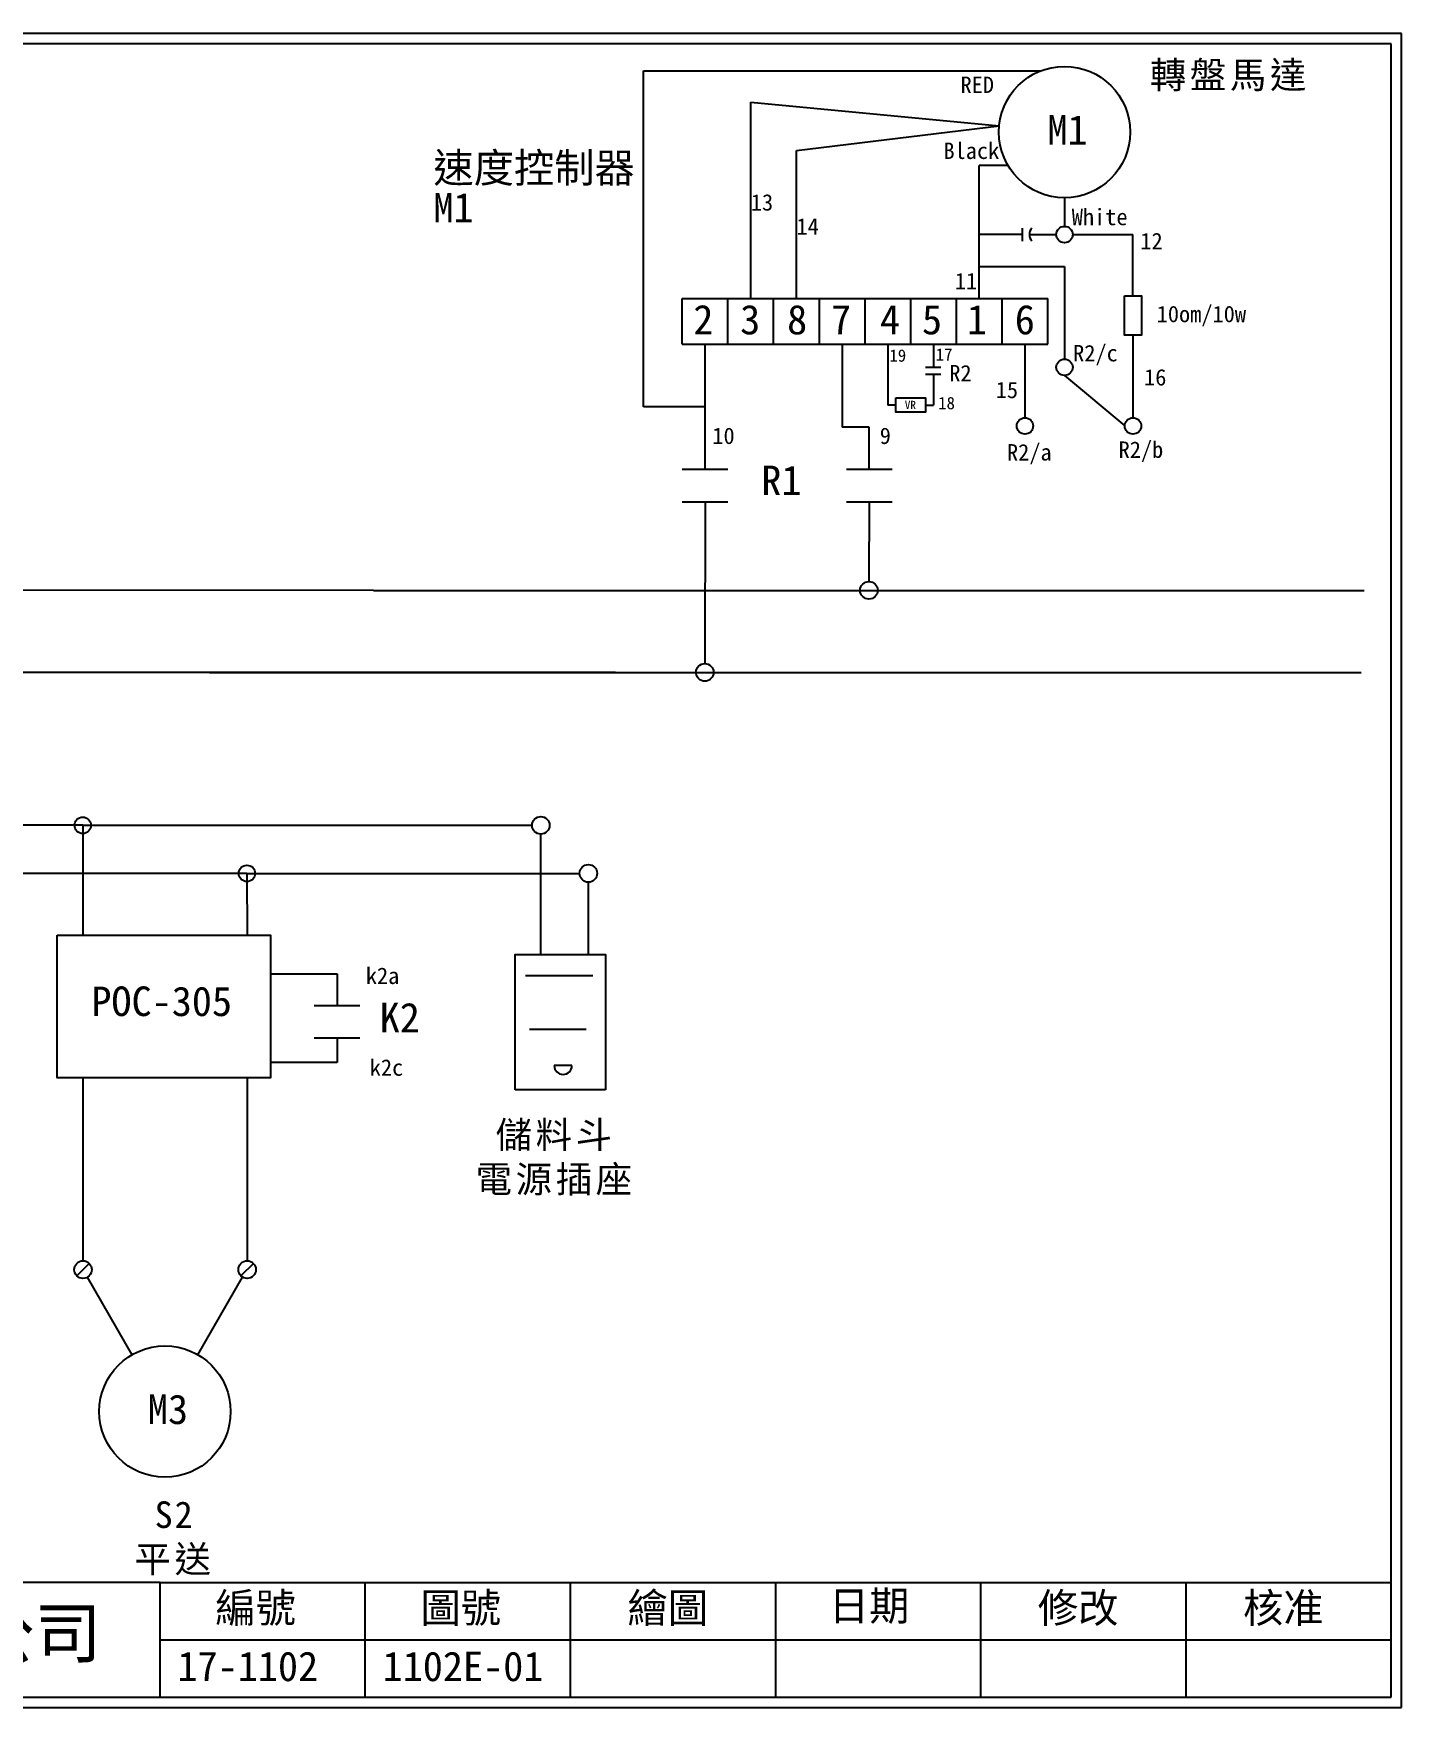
# Model space of a CAD drawing. Extents: x 10 to 297, y 3 to 207.
# Drawn here: x 130.3 to 297, y 3 to 207 of the extents above; entities that cross this region are included whole.
import ezdxf

# ---------------------------------------------------------------- set-up
doc = ezdxf.new("R2010")
doc.units = 0
doc.layers.get('0').update_dxf_attribs({"linetype": 'CONTINUOUS'})
doc.layers.add('圖框層', color=7, linetype='CONTINUOUS')
doc.layers.add('標尺寸層', color=3, linetype='CONTINUOUS')
doc.styles.add('STSL', font='kaiu.ttf')
doc.styles.add('標楷體', font='kaiu.ttf')

msp = doc.modelspace()

# ---------------------------------------------------------------- linework, layer by layer
for p, q in [((171.76, 139.12), (41.11, 139.13)), ((171.76, 139.12), (292.46, 139.12)), ((201.22, 129.12), (21.12, 129.12)), ((151.76, 129.12), (292.09, 129.12)), ((136.33, 110.49), (136.33, 104.63)), ((136.33, 104.63), (136.34, 97.1)), ((156.33, 104.63), (156.34, 97.1)), ((136.34, 79.72), (136.35, 57.43)), ((156.34, 79.72), (156.35, 57.43)), ((137.11, 57.12), (135.59, 55.6)), ((157.11, 57.12), (155.59, 55.6)), ((142.34, 45.99), (136.89, 55.43)), ((150.34, 45.99), (155.8, 55.44))]:
    msp.add_line(p, q)
for centre, radius in [((255.94, 194.96), 8), ((232.11, 139.12), 1.07), ((212.11, 129.12), 1.07), ((192.13, 110.49), 1.07), ((197.93, 104.63), 1.07), ((136.35, 56.36), 1.07), ((156.35, 56.36), 1.07), ((146.34, 39.06), 8)]:
    msp.add_circle(centre, radius)
at = {"layer": '圖框層', "color": 7}
for p, q in [((297, 206.97), (10, 206.97)), ((297, 3), (297, 206.97)), ((295.75, 205.72), (11.25, 205.72)), ((295.75, 4.25), (295.75, 205.72)), ((145.75, 4.25), (145.75, 18.25)), ((170.75, 4.25), (170.75, 18.25)), ((195.75, 4.25), (195.75, 18.25)), ((220.75, 4.25), (220.75, 18.25)), ((245.75, 4.25), (245.75, 18.25)), ((270.75, 4.25), (270.75, 18.25)), ((145.75, 11.25), (295.75, 11.25)), ((11.25, 4.25), (295.75, 4.25)), ((10, 3), (297, 3))]:
    msp.add_line(p, q, dxfattribs=at)
at = {"layer": '標尺寸層', "color": 7}
for p, q in [((204.63, 161.49), (204.63, 202.4)), ((204.63, 202.4), (253, 202.4)), ((217.72, 174.66), (217.72, 198.6)), ((217.72, 198.6), (247.98, 195.71)), ((223.28, 192.73), (247.98, 195.71)), ((223.28, 174.66), (223.28, 192.73)), ((249.05, 190.87), (245.55, 190.87)), ((245.55, 174.66), (245.55, 190.87)), ((255.94, 186.96), (255.94, 183.47)), ((250.77, 182.47), (245.55, 182.47)), ((250.77, 183.25), (250.77, 181.68)), ((251.66, 182.47), (254.94, 182.47)), ((256.94, 182.47), (264.28, 182.47)), ((264.28, 174.99), (264.28, 182.47)), ((245.58, 178.58), (255.94, 178.58)), ((255.94, 178.58), (255.94, 167.3)), ((209.36, 169.1), (209.36, 174.66)), ((209.36, 174.66), (214.93, 174.66)), ((214.93, 169.1), (214.93, 174.66)), ((214.93, 169.1), (214.93, 174.66)), ((214.93, 174.66), (220.5, 174.66)), ((220.5, 169.1), (220.5, 174.66)), ((220.5, 169.1), (220.5, 174.66)), ((220.5, 174.66), (226.07, 174.66)), ((226.07, 169.1), (226.07, 174.66)), ((226.07, 169.1), (226.07, 174.66)), ((226.07, 174.66), (231.64, 174.66)), ((231.64, 169.1), (231.64, 174.66)), ((231.64, 169.1), (231.64, 174.66)), ((231.64, 174.66), (237.2, 174.66)), ((237.2, 169.1), (237.2, 174.66)), ((237.2, 169.1), (237.2, 174.66)), ((237.2, 174.66), (242.77, 174.66)), ((242.77, 169.1), (242.77, 174.66)), ((242.77, 169.1), (242.77, 174.66)), ((242.77, 174.66), (248.34, 174.66)), ((248.34, 169.1), (248.34, 174.66)), ((248.34, 169.1), (248.34, 174.66)), ((248.34, 174.66), (253.91, 174.66)), ((253.91, 169.1), (253.91, 174.66)), ((264.28, 170.22), (264.28, 160.15)), ((209.36, 169.1), (214.93, 169.1)), ((212.15, 153.88), (212.15, 169.1)), ((214.93, 169.1), (220.5, 169.1)), ((220.5, 169.1), (226.07, 169.1)), ((226.07, 169.1), (231.64, 169.1)), ((228.85, 169.1), (228.85, 159.01)), ((231.64, 169.1), (237.2, 169.1)), ((234.42, 169.1), (234.42, 161.69)), ((237.2, 169.1), (242.77, 169.1)), ((239.99, 169.1), (239.99, 166.3)), ((242.77, 169.1), (248.34, 169.1)), ((248.34, 169.1), (253.91, 169.1)), ((251.12, 169.1), (251.12, 160.15)), ((239, 166.3), (240.89, 166.3)), ((239, 165.47), (240.89, 165.47)), ((239.99, 165.47), (239.99, 161.69)), ((255.94, 165.3), (263.28, 159.15)), ((212.15, 161.49), (204.63, 161.49)), ((235.38, 161.69), (234.42, 161.69)), ((239.01, 161.69), (239.99, 161.69)), ((232.15, 159.01), (228.85, 159.01)), ((232.15, 153.88), (232.15, 159.01)), ((209.36, 153.88), (214.93, 153.88)), ((229.36, 153.88), (234.93, 153.88)), ((209.36, 149.91), (214.93, 149.91)), ((212.14, 149.91), (212.11, 130.19)), ((229.36, 149.91), (234.93, 149.91)), ((232.13, 149.91), (232.11, 140.19)), ((136.33, 110.49), (68.45, 110.49)), ((136.33, 110.49), (136.33, 104.63)), ((136.33, 110.49), (191.06, 110.49)), ((192.13, 94.75), (192.13, 109.42)), ((88.45, 104.63), (156.33, 104.66)), ((156.33, 104.63), (196.86, 104.63)), ((197.93, 94.75), (197.93, 103.56)), ((159.24, 92.38), (167.31, 92.38)), ((167.31, 92.38), (167.31, 88.55)), ((198.46, 92.15), (190.28, 92.15)), ((164.53, 88.55), (170.09, 88.55)), ((167.31, 88.55), (170.09, 88.55)), ((164.53, 84.58), (170.09, 84.58)), ((164.53, 84.58), (167.31, 84.58)), ((167.31, 84.58), (167.31, 81.59)), ((197.65, 85.63), (190.77, 85.63)), ((167.31, 81.59), (159.18, 81.59)), ((195.93, 81.21), (193.78, 81.21)), ((200, 78.28), (189.01, 78.28)), ((145.75, 18.25), (11.25, 18.25)), ((145.75, 18.25), (295.75, 18.25))]:
    msp.add_line(p, q, dxfattribs=at)
for points in [[(263.25, 174.99), (265.3, 174.99), (265.3, 170.22), (263.25, 170.22)], [(235.38, 162.56), (239.01, 162.56), (239.01, 160.82), (235.38, 160.82)], [(133.19, 97.1), (159.18, 97.1), (159.18, 79.72), (133.19, 79.72)]]:
    msp.add_lwpolyline(points, close=True, dxfattribs=at)
msp.add_lwpolyline([(189.01, 78.28), (189.01, 94.75), (200, 94.75), (200, 78.28)], dxfattribs=at)
for centre in [(255.94, 182.47), (255.94, 166.3), (251.12, 159.15), (264.28, 159.15), (136.33, 110.49), (156.33, 104.63)]:
    msp.add_circle(centre, 1, dxfattribs=at)
for centre, radius, start, end in [((252.85, 182.47), 1.19, 138.7324, 221.2676), ((194.85, 81.21), 1.08, 180, 0)]:
    msp.add_arc(centre, radius, start, end, dxfattribs=at)

# ---------------------------------------------------------------- texts
at = {"color": 0, "char_height": 3.25, "width": 24.1454, "attachment_point": 2, "style": '標楷體'}
for s, insert in [('{\\T1.1;轉盤馬達}', (276.09, 203.54)), ('{\\T1.1;儲料斗\\P電源插座}', (193.94, 74.41)), ('{\\T1.1;S2 \\P平送}', (147.51, 28.12))]:
    msp.add_mtext(s, dxfattribs=dict(at, insert=insert))
at = {"layer": '圖框層', "color": 4, "style": 'STSL'}
for s, height, p in [('RED', 2, (243.27, 199.72)), ('M1', 3.6, (253.86, 193.43)), ('Black', 2, (241.19, 191.68)), ('速度控制器', 3.6, (179.04, 188.8)), ('M1', 3.6, (179.04, 183.94)), ('13', 2, (217.72, 185.39)), ('White', 2, (256.82, 183.61)), ('14', 2, (223.28, 182.46)), ('12', 2, (265.18, 180.68)), ('11', 2, (242.57, 175.8)), ('2', 3.6, (210.71, 170.31)), ('3', 3.6, (216.42, 170.31)), ('8', 3.6, (222.14, 170.31)), ('7', 3.6, (227.5, 170.31)), ('4', 3.6, (233.45, 170.31)), ('5', 3.6, (238.57, 170.31)), ('1', 3.6, (244.05, 170.31)), ('6', 3.6, (249.88, 170.31)), ('10om/10w', 2, (267.17, 171.79)), ('19', 1.5, (234.61, 166.98)), ('17', 1.5, (240.25, 167.1)), ('R2/c', 2, (256.99, 167.02)), ('R2', 2, (241.9, 164.58)), ('16', 2, (265.63, 164.08)), ('15', 2, (247.56, 162.54)), ('VR', 1, (236.48, 161.21)), ('18', 1.5, (240.55, 161.19)), ('10', 2, (213.03, 156.95)), ('9', 2, (233.43, 156.95)), ('R2/a', 2, (248.93, 154.94)), ('R2/b', 2, (262.53, 155.26)), ('R1', 3.6, (218.99, 150.72)), ('k2a', 2, (170.81, 91.16)), ('POC-305', 3.6, (137.37, 87.25)), ('K2', 3.6, (172.5, 85.27)), ('k2c', 2, (171.29, 79.98)), ('M3', 3.6, (144.26, 37.54)), ('編號', 3.6, (152.47, 13.34)), ('圖號', 3.6, (177.47, 13.34)), ('繪圖', 3.6, (202.69, 13.34)), ('日期', 3.6, (227.22, 13.59)), ('修改', 3.6, (252.69, 13.34)), ('核准', 3.6, (277.69, 13.34)), ('泓陞自動化科技有限公司', 6, (48.6, 9.08)), ('17-1102', 3.6, (147.86, 6.22)), ('1102E-01', 3.6, (172.86, 6.22))]:
    msp.add_text(s, height=height, dxfattribs=at).set_placement(p)

doc.saveas('drawing.dxf')
